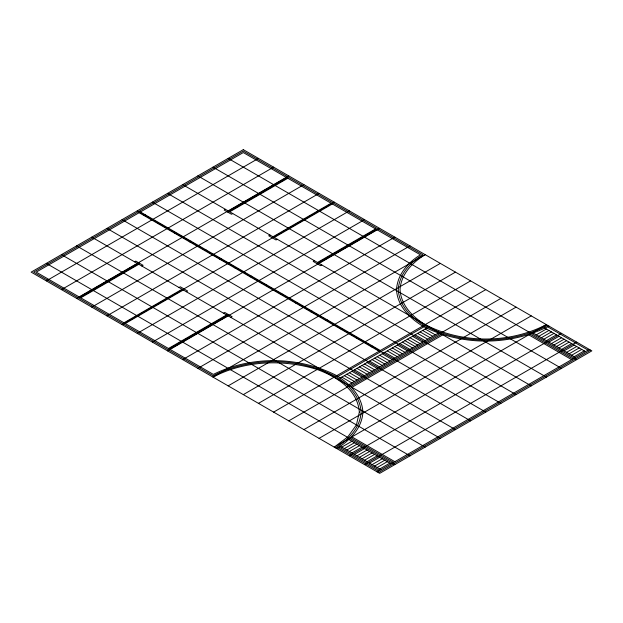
<?xml version="1.0" encoding="UTF-8"?>
<svg xmlns="http://www.w3.org/2000/svg" width="623" height="623" viewBox="0 0 623 623"><rect width="100%" height="100%" fill="white"/><g stroke="black" fill="none" stroke-linecap="round" stroke-linejoin="round"><path stroke-width="0.93" d="M335.493 447.844C348.382 439.877 360.18 428.063 361.122 412.115C360.18 396.166 348.382 384.352 335.493 376.385C297.942 357.08 250.89 356.699 213.167 375.755L33.673 272.126L243.305 151.101L422.799 254.729C410.207 262.423 399.234 274.245 398.261 289.625C399.203 305.582 411.001 317.387 423.889 325.354C461.939 344.947 509.606 344.947 547.648 325.354M336.755 448.568C349.908 440.438 361.947 428.39 362.913 412.115C361.947 395.839 349.908 383.791 336.755 375.661C298.908 356.231 251.513 355.499 213.331 374.392L36.204 272.126L243.305 152.557L420.439 254.823C407.909 262.431 397.497 274.478 396.477 289.625C397.435 305.901 409.475 317.956 422.628 326.078C461.448 346.077 510.097 346.077 548.91 326.078M144.178 215.628L145.439 214.896M46.304 280.88L258.459 158.39M159.324 224.373L160.594 223.641M61.459 289.625L273.614 167.143M174.479 233.119L175.748 232.395M134.513 261.816L135.775 261.084L143.103 265.312L141.842 266.044M225.44 209.32L224.171 210.044L231.499 214.273L232.761 213.549M76.613 298.378L288.768 175.888M79.456 297.101L137.543 263.56M228.47 211.065L286.557 177.532M80.087 297.467L139.435 263.194M227.839 212.163L287.187 177.89M80.717 297.833L138.804 264.292M229.731 211.797L287.818 178.256M189.633 241.872L190.903 241.14M91.768 307.123L303.923 184.642M204.788 250.617L206.049 249.893M106.922 315.877L319.077 193.387M219.942 259.37L221.204 258.638M179.027 287.514L180.288 286.782L187.616 291.011L186.355 291.743M269.954 235.019L268.692 235.751L276.012 239.98L277.274 239.248M123.969 322.8L182.056 289.259M272.983 236.771L331.078 203.23M122.077 324.622L334.232 202.132M125.231 323.532L183.326 289.991M274.245 237.495L332.339 203.962M235.097 268.116L236.358 267.392M137.231 333.375L349.386 210.886M250.251 276.869L251.513 276.137M152.386 342.12L364.541 219.631M265.406 285.614L266.667 284.89M223.54 313.213L224.81 312.481L232.13 316.71L230.868 317.442M314.467 260.718L313.205 261.45L320.526 265.678L321.795 264.946M168.483 348.498L226.577 314.965M317.496 262.47L375.591 228.929M169.113 348.864L228.47 314.599M316.866 263.56L376.222 229.295M169.744 349.23L227.839 315.69M318.758 263.194L376.853 229.661M167.54 350.874L379.695 228.384M280.56 294.368L281.822 293.635M182.687 359.619L394.85 237.129M295.715 303.113L296.976 302.389M197.841 368.372L410.004 245.883M310.869 311.866L312.131 311.134M326.024 320.611L327.285 319.887M228.15 385.871L440.313 263.381M341.178 329.365L342.44 328.633M243.305 394.616L455.46 272.126M356.333 338.11L357.594 337.386M258.459 403.369L470.614 280.88M371.487 346.863L372.749 346.131M273.614 412.115L485.769 289.625M337.853 376.487L424.061 326.717M340.049 378.138L426.919 327.978M348.818 384.734L438.351 333.048M288.768 420.868L500.923 298.378M350.99 386.4L441.232 334.302M351.73 387.428L443.015 334.73M303.923 429.613L516.078 307.123M319.077 438.358L531.232 315.877M341.809 447.112L351.909 441.279M536.286 334.831L546.387 328.999M344.332 448.568L354.44 442.735M538.809 336.288L548.91 330.455M346.863 450.024L356.963 444.191M541.34 337.744L551.441 331.911M349.386 451.488L359.487 445.655M543.863 339.208L553.964 333.375M351.909 452.944L362.01 447.112M546.387 340.664L556.487 334.831M349.386 455.857L561.541 333.375M354.44 454.401L364.541 448.568M548.91 342.12L559.018 336.288M356.963 455.857L367.064 450.024M551.441 343.577L561.541 337.744M359.487 457.321L369.587 451.488M553.964 345.041L564.064 339.208M362.01 458.777L372.118 452.944M556.487 346.497L566.595 340.664M364.541 460.233L374.641 454.401M559.018 347.953L569.118 342.12M367.064 461.69L377.164 455.857M561.541 349.41L571.641 343.577M364.541 464.61L576.696 342.12M369.587 463.154L379.695 457.321M564.064 350.874L574.172 345.041M372.118 464.61L382.218 458.777M566.595 352.33L576.696 346.497M374.641 466.066L384.741 460.233M569.118 353.786L579.219 347.953M377.164 467.523L387.272 461.69M571.641 355.242L581.75 349.41M379.695 468.987L389.796 463.154M574.172 356.706L584.273 350.874M377.164 471.899L589.327 349.41M378.434 472.631L590.588 350.142M547.485 326.717L588.065 350.142M544.627 327.978L585.534 351.598M533.195 333.048L575.434 357.431M228.15 158.39L576.696 359.619M530.313 334.302L572.911 358.895M528.53 334.73L571.641 359.619M212.996 167.143L561.541 368.372M197.841 175.888L546.387 377.117M182.687 184.642L531.232 385.871M425.159 328.999L435.259 334.831M422.628 330.455L432.736 336.288M420.104 331.911L430.205 337.744M417.581 333.375L427.682 339.208M415.05 334.831L425.159 340.664M167.54 193.387L516.078 394.616M412.527 336.288L422.628 342.12M410.004 337.744L420.104 343.577M407.473 339.208L417.581 345.041M404.95 340.664L415.05 346.497M402.427 342.12L412.527 347.953M399.896 343.577L410.004 349.41M152.386 202.132L500.923 403.369M397.373 345.041L407.473 350.874M394.85 346.497L404.95 352.33M392.319 347.953L402.427 353.786M389.796 349.41L399.896 355.242M387.272 350.874L397.373 356.706M384.741 352.33L394.85 358.163M140.385 211.976L380.326 350.508M137.231 210.886L485.769 412.115M139.124 212.708L379.064 351.232M382.218 353.786L392.319 359.619M379.695 355.242L389.796 361.075M377.164 356.706L387.272 362.539M374.641 358.163L384.741 363.996M372.118 359.619L382.218 365.452M369.587 361.075L379.695 366.908M122.077 219.631L470.614 420.868M367.064 362.539L377.164 368.372M364.541 363.996L374.641 369.828M362.01 365.452L372.118 371.285M359.487 366.908L369.587 372.741M356.963 368.372L367.064 374.205M354.44 369.828L364.541 375.661M106.922 228.384L455.46 429.613M351.909 371.285L362.01 377.117M349.386 372.741L359.487 378.574M346.863 374.205L356.963 380.038M344.332 375.661L354.44 381.494M341.809 377.117L351.909 382.95M91.768 237.129L440.313 438.358M76.613 245.883L425.159 447.112M61.459 254.628L410.004 455.857M351.73 436.801L394.85 461.69M350.99 437.829L393.588 462.422M46.304 263.381L394.85 464.61M348.818 439.495L391.057 463.878M340.049 446.091L380.957 469.711M338.951 446.917L379.695 470.443M337.853 447.742L378.434 471.175M359.339 412.115L356.418 424.925L347.852 436.863L334.232 447.112L546.387 324.622C509.123 343.818 462.422 343.818 425.159 324.622C412.527 316.819 400.971 305.254 400.044 289.625C400.971 274.003 412.527 262.431 425.159 254.628L212.996 377.117C244.59 360.491 282.632 359.058 316.476 369.252C335.883 376.199 357.688 389.383 359.339 412.115M243.305 149.645L31.15 272.126L379.695 473.355L591.85 350.874L243.305 149.645"/></g></svg>
